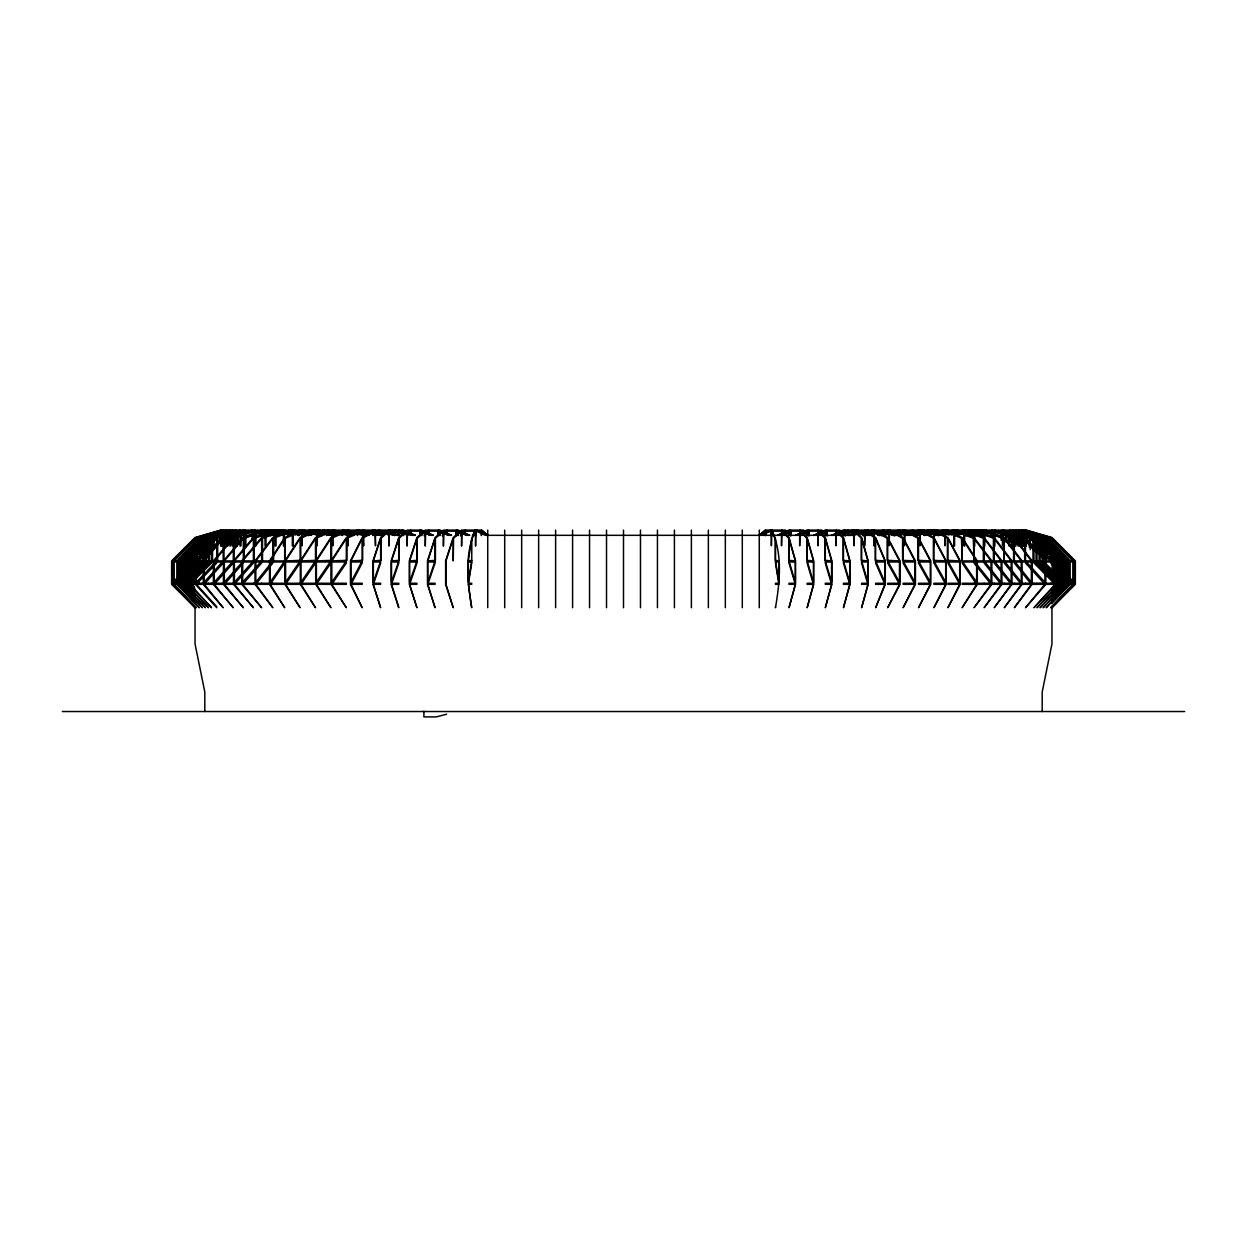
<?xml version="1.0" encoding="UTF-8"?>
<svg xmlns="http://www.w3.org/2000/svg" width="1247" height="1247" viewBox="0 0 1247 1247"><rect width="100%" height="100%" fill="white"/><g stroke="black" fill="none" stroke-linecap="round" stroke-linejoin="round"><path stroke-width="1.5" d="M471.709 538.564L468.326 560.916L471.849 560.339M771.566 530.1C783.022 553.886 779.702 582.396 775.478 607.725L775.478 606.681M475.575 530.1C464.243 553.933 467.531 582.38 471.709 607.725L468.326 584.329L471.709 584.329L471.709 583.269L468.482 583.269L471.709 563.036L471.849 538.283L475.575 531.144L481.467 531.144L481.404 535.602L481.56 531.144L486.501 535.322L481.56 531.144M472.301 536.039L474.655 531.581M473.174 535.431L474.686 532.578M270.194 560.916L284.706 538.564L284.706 563.036L270.88 583.269M331.125 560.916L346.323 537.519L362.955 530.1L384.325 535.322L379.041 535.322L358.138 531.144M976.635 584.329L962.154 607.725L977.321 584.329L977.321 560.916L962.154 537.519L945.553 530.1M330.923 563.036L317.081 583.269L330.923 583.269M239.393 541.899L242.729 537.519L262.197 530.1L271.503 531.331M240.468 541.557L242.729 538.564M255.806 560.916L272.828 538.564L272.828 560.916L273.607 560.339L273.607 538.283L292.328 531.144L292.328 546.077L293.139 545.796L293.139 531.144M991.038 584.329L974.047 607.725L991.848 584.329L991.848 560.916L974.047 537.519L954.578 530.1M1001.123 584.329L984.132 607.725L1001.918 584.329L1001.918 560.916L984.132 537.519L964.648 530.1M1011.192 584.329L994.202 607.725L1012.003 584.329L1012.003 560.916L994.202 537.519L974.718 530.1M1021.262 584.329L1004.271 607.725L1022.072 584.329L1022.072 560.916L1004.271 537.519L984.803 530.1L981.015 530.598M1031.347 584.329L1014.341 607.725L1032.142 584.329L1032.142 560.916L1014.341 537.519L994.872 530.1M272.017 561.976L255.806 582.209L255.806 561.976M256.617 583.269L272.828 563.036M204.181 560.916L223.166 538.564L223.166 563.036L205.069 583.269M214.25 560.916L233.251 538.564M224.32 560.916L243.321 538.564L243.321 563.036L225.224 583.269M234.405 560.916L253.39 538.564L253.39 563.036L235.293 583.269M242.666 560.916L261.652 538.564L261.652 563.036L243.555 583.269M210.057 550.675L221.467 537.519M210.572 551.143L221.467 538.564M1044.892 584.329L1025.533 607.725L1045.812 584.329L1045.812 560.916L1025.533 537.519L1003.352 530.1M222.278 561.976L204.181 582.209L204.181 561.976M232.347 561.976L214.25 582.209L214.25 561.976M215.154 583.269L233.251 563.036L233.423 538.283M242.417 561.976L224.32 582.209L224.32 561.976M252.502 561.976L234.405 582.209L234.405 561.976M260.763 561.976L242.666 582.209L242.666 561.976M196.371 560.916L216.729 538.564L216.729 560.916M200.814 537.519L178.695 560.916L178.695 582.52M179.693 560.916L200.814 538.564L200.814 557.191M199.972 541.65L181.75 560.916L181.75 578.92M182.748 560.916L199.91 542.757M200.424 544.393L184.805 560.916L184.805 569.926M204.321 540.263L206.924 537.519M185.803 560.916L200.331 545.562M204.29 541.369L206.924 538.564L206.924 553.465M199.567 548.524L187.861 560.916L187.861 573.526M203.479 544.393L206.082 541.65M188.858 560.916L200.736 548.353M203.386 545.562L206.02 542.757M200.019 551.283L190.916 560.916L190.916 569.926M203.931 547.152L206.534 544.393M210.431 540.263L213.034 537.519M191.913 560.916L199.832 552.546M203.791 548.353L206.441 545.562M210.4 541.369L213.034 538.564L213.034 549.74M1055.087 584.329L1033.966 607.725L1056.084 584.329L1056.084 560.916L1033.966 537.519M1058.142 584.329L1037.021 607.725L1059.139 584.329L1059.139 560.916L1037.021 537.519L1012.798 530.1M1061.197 584.329L1040.076 607.725L1062.195 584.329L1062.195 560.916L1040.076 537.519M1064.252 584.329L1043.131 607.725L1065.25 584.329L1065.25 560.916L1043.131 537.519L1018.908 530.1M215.762 561.976L196.371 582.209L196.371 561.976M197.338 583.269L216.729 563.036M177.853 560.916L199.302 538.564L199.302 563.036L178.867 583.269L284.706 583.269L284.706 584.329L172.694 584.329L172.694 560.916L195.046 538.564L195.046 560.916M202.357 537.519L179.895 560.916L179.895 584.329L202.357 607.725L180.909 584.329M180.909 560.916L202.357 538.564L202.357 563.036L181.922 583.269M183.964 560.916L205.412 538.564L205.412 563.036L184.977 583.269M208.467 537.519L186.006 560.916L186.006 584.329L208.467 607.725L187.019 584.329M187.019 560.916L208.467 538.564L208.467 563.036L188.032 583.269M211.522 537.519L189.061 560.916L189.061 584.329L211.522 607.725L190.074 584.329M190.074 560.916L211.522 538.564L211.522 563.036L191.087 583.269M1051.564 589.909L1056.926 584.329M1052.655 589.831L1057.939 584.329M1051.938 592.699L1059.981 584.329M1051.751 593.962L1060.994 584.329M1052.312 595.505L1063.036 584.329M1052.156 596.721L1064.05 584.329M1051.346 599.698L1066.091 584.329M1051.252 600.851L1067.105 584.329L1067.105 560.916L1044.643 537.519M1051.72 602.488L1069.147 584.329M1051.657 603.595L1070.16 584.329L1070.16 560.916L1047.698 537.519L1042.43 535.929M387.786 535.041L392.587 530.1M389.126 534.714L392.587 531.144L392.587 534.885M408.33 532.563L410.731 530.1M408.424 533.529L410.731 531.144L410.731 534.885M424.089 535.041L428.874 530.1M424.276 535.898L428.874 531.144L428.874 534.885M442.233 535.041L447.034 530.1M442.42 535.898L447.034 531.144L447.034 534.885M460.392 535.041L465.178 530.1M460.579 535.898L465.178 531.144L465.178 534.885M174.206 560.916L196.293 538.564M1072.825 584.329L1050.738 607.725L1073.87 584.329L1073.838 560.916L1050.738 537.519L1025.393 530.1M183.714 578.172L195.795 566.029M183.371 580.572L195.452 568.429M184.088 580.868L194.828 570.066M185.086 581.913L195.826 571.126M190.822 579.216L193.503 576.519M188.858 582.209L194.22 576.815M189.856 583.269L195.218 577.875M191.913 582.209L194.594 579.512M192.911 583.269L195.592 580.572M198.289 561.976L177.853 582.209L177.853 561.976M201.344 561.976L180.909 582.209L180.909 561.976M204.399 561.976L183.964 582.209L183.964 561.976M207.454 561.976L187.019 582.209L187.019 561.976M210.509 561.976L190.074 582.209L190.074 561.976M195.249 561.976L174.206 582.209L174.175 561.976M194.859 564.377L175.219 583.269L196.293 563.036L196.06 538.283L220.657 531.144M172.694 582.209L193.986 561.976M175.079 582.006L195.046 563.036M407.94 534.947L388.939 531.144L380.959 538.283L380.959 560.339L373.352 560.916L380.631 538.564L380.631 563.036L373.71 583.269L380.631 583.269L380.631 584.329L373.352 584.329L380.631 607.725L373.009 584.329L373.009 560.916L380.631 537.519L388.97 530.1L415.126 535.322L403.81 530.1L220.657 530.1L195.046 537.519L171.634 560.916L171.634 584.329L195.046 607.725L172.694 584.329M770.584 530.1L759.267 535.322L765.377 530.1L785.423 530.1L790.988 535.041M765.377 531.144L760.499 535.322L765.44 531.144L765.533 535.602L765.533 531.144L785.08 531.144L785.08 534.807M759.267 535.322L765.44 530.1M375.893 534.34L378.917 532.22M377.592 534.199L380.491 532.173M223.166 560.916L224.039 560.339L223.883 534.885M233.251 560.916L234.109 560.339L234.202 531.144M243.321 560.916L244.178 560.339L244.178 538.283L265.081 531.144M253.39 560.916L254.248 560.339L254.248 538.283L275.166 531.144L275.166 546.077L276.055 545.796L276.055 531.144M261.652 560.916L262.525 560.339L262.525 538.283L283.428 531.144L283.428 546.077L284.316 545.796L284.316 531.144M199.302 560.916L200.284 560.339L200.284 538.283L226.938 530.1M202.357 560.916L203.339 560.339L203.339 538.283L226.938 531.144M205.412 560.916L206.394 560.339L206.394 538.283L233.049 530.1M208.467 560.916L209.449 560.339L209.449 538.283L236.104 530.1M211.522 560.916L212.504 560.339L212.504 538.283L236.104 531.144L236.104 546.077L237.117 545.796L237.117 532.983M196.293 560.916L197.291 560.339L197.291 538.283L221.607 531.144M374.957 530.1L362.16 537.519L350.454 560.916L350.454 584.329L362.16 607.725L350.984 584.329L362.16 584.329L362.16 583.269L351.514 583.269L362.16 563.036L362.16 538.564L350.984 560.916L362.659 560.339L362.659 538.283L374.957 531.144L375.487 545.796L375.487 531.144M318.156 534.729L321.523 532.874M318.484 535.602L321.726 533.825M348.957 534.729L357.39 530.1M349.285 535.602L357.39 531.144M364.358 534.729L372.791 530.1M364.685 535.602L372.791 531.144M761.558 535.322L770.584 531.144L770.88 535.602L770.88 531.144M779.702 535.322L788.743 531.144L789.039 535.602L789.039 531.144L803.239 531.144L803.239 534.807M797.862 535.322L806.887 531.144L807.183 535.602L807.183 531.144L821.383 531.144L821.383 534.807M816.006 535.322L825.031 531.144L825.327 535.602L825.327 531.144L839.527 531.144M834.149 535.322L843.19 531.144L843.486 535.602L843.486 531.144L1012.533 531.144M301.338 530.1L284.706 537.519L269.508 560.916L269.508 584.329L284.706 607.725L270.194 584.329M316.738 530.1L300.106 537.519L284.908 560.916L284.908 584.329L300.106 607.725L285.594 584.329L300.106 584.329L300.106 583.269L286.28 583.269L300.106 563.036L300.106 538.564L285.594 560.916L300.761 560.339L300.761 538.283L316.738 531.144L316.738 546.077L317.439 531.144L342.956 535.041M332.138 530.1L315.507 537.519L300.309 560.916L300.309 584.329L315.507 607.725L300.995 584.329L315.507 584.329L315.507 583.269L301.68 583.269L315.507 563.036L315.507 538.564L300.995 560.916L316.177 560.339L316.177 538.283L332.138 531.144L332.824 545.796L332.824 531.144M388.939 535.322L388.253 531.144M790.551 530.1L777.427 535.322L788.743 530.1L803.582 530.1L809.132 535.041M781.822 534.62L790.551 531.144L790.894 535.602L790.894 531.144M808.695 530.1L795.57 535.322L806.887 530.1L821.726 530.1L827.291 535.041M799.966 534.62L808.695 531.144L809.038 535.602L809.038 531.144M826.855 530.1L813.714 535.322L825.031 530.1L839.87 530.1L845.435 535.041M818.11 534.62L826.855 531.144L827.197 535.602L827.197 531.144M844.998 530.1L831.874 535.322L835.615 534.573M237.959 535.493L252.128 530.1M236.821 536.989L250.429 531.799M245.191 537.628L260.498 531.799M252.798 537.519L266.967 532.11M253.577 538.283L270.583 531.799M268.183 535.493L271.721 534.137M278.268 535.493L285.345 532.796M292.328 530.1L272.828 537.519L255.012 560.916L255.012 584.329L272.828 607.725L255.806 584.329M244.942 530.1L223.166 537.519L203.277 560.916L203.277 584.329L223.166 607.725L204.181 584.329M224.039 538.283L244.942 531.144L244.942 546.077L245.83 545.796L245.83 531.144M255.012 530.1L233.251 537.519L213.362 560.916L213.362 584.329L233.251 607.725L214.25 584.329M234.109 538.283L255.012 531.144L255.012 546.077L255.916 545.796L255.916 531.144M265.081 530.1L243.321 537.519L223.431 560.916L223.431 584.329L243.321 607.725L224.32 584.329M283.428 530.1L261.652 537.519L241.762 560.916L241.762 584.329L261.652 607.725L242.666 584.329M223.166 536.943L228.295 535.228M236.821 532.375L243.648 530.1M222.34 538.283L227.671 536.491M238.317 532.937L243.648 531.144L243.648 538.61M240.063 530.1L216.729 537.519L195.42 560.916L195.42 584.329L216.729 607.725M317.439 535.322L316.535 535.602L316.535 531.144M848.521 530.1L831.874 535.322L843.19 530.1L1026.343 530.1L1051.954 537.519L1075.366 560.916L1075.366 584.329L1051.954 607.725L1074.306 584.329L962.154 584.329L962.154 583.269L1063.255 583.269L1043.131 563.036L1043.131 538.564L1064.252 560.916M836.893 534.807L848.521 531.144L848.958 535.602L848.958 531.144M206.628 537.722L210.197 536.631M211.46 537.176L207.89 538.283L207.89 554.821M212.738 537.722L219.893 535.54M224.211 534.09L227.936 532.952M219.363 536.631L214.001 538.283L214.001 549.303M224.741 534.994L228.31 533.887M223.883 530.1L199.302 537.519L176.84 560.916L176.84 584.329L199.302 607.725L177.853 584.329M229.994 530.1L205.412 537.519L182.95 560.916L182.95 584.329L205.412 607.725L183.964 584.329M221.576 530.1L196.293 537.519L173.162 560.916L173.162 584.329L196.293 607.725L174.175 584.329M264.925 535.602L265.923 535.322L265.923 532.547M275.088 535.322L274.091 535.602L274.091 532.64M223.883 546.077L224.896 545.796M234.062 545.796L233.049 546.077L233.049 531.144M221.717 545.796L220.657 546.077L220.657 536.756M835.537 534.371L831.874 535.322L853.119 530.1M841.304 533.934L844.874 532.999M838.046 534.854L853.119 531.144L853.681 535.602L853.681 531.144M868.52 530.1L847.274 535.322L873.461 530.1M851.561 535.322L868.52 531.144L869.081 535.602L869.081 531.144M867.959 535.322L862.675 535.322L883.92 530.1L895.689 535.29M866.961 535.322L883.92 531.144L894.691 535.898M902.999 532.734L899.446 531.144L882.377 535.322L878.075 535.322L899.336 530.1L906.101 533.061M913.318 530.1L892.073 535.322L896.577 535.322M896.375 535.322L913.318 531.144L913.88 535.602L913.88 531.144M839.356 533.825L858.061 530.1L863.579 535.041M839.06 534.947L858.061 531.144L863.36 535.898M854.46 534.947L873.461 531.144L874.147 535.602M862.675 535.322L888.862 530.1M871.762 534.558L888.862 531.144L889.547 535.602M878.075 535.322L893.039 532.329M896.78 531.581L904.262 530.1M885.276 534.947L904.262 531.144M899.087 534.199L919.616 530.1M900.661 534.947L919.616 531.144L920.302 535.602L920.302 531.144M899.227 534.34L924.198 530.1M905.322 534.355L922.266 531.471M934.221 530.1L905.478 534.994L909.266 534.449M909.749 535.322L934.221 531.144L935.016 535.602L935.016 531.144M944.291 530.1L915.547 534.994L936.481 531.83M954.376 530.1L923.7 535.322L946.551 531.83M940.035 535.322L933.785 535.322L964.445 530.1M941.859 534.994L964.445 531.144L965.24 535.602L965.24 531.144M901.004 534.449L910.528 532.999M925.757 530.676L929.561 530.1M904.044 535.041L909.515 534.215M913.163 533.654L916.81 533.092M913.069 533.872L926.412 531.83M930.215 531.253L937.822 530.1M914.129 534.76L926.895 532.812M930.543 532.266L934.19 531.705M940.285 531.253L947.907 530.1M924.198 534.76L944.26 531.705M950.354 531.253L957.977 530.1M934.268 534.76L954.329 531.705M939.303 534.573L933.785 535.322L954.719 532.126M964.243 530.676L968.046 530.1M933.785 535.322L958.569 531.923M942.966 533.95L968.701 530.1M944.556 534.76L966.846 531.425M946.629 533.498L942.966 534.012L946.676 533.576M950.308 532.968L953.971 532.453L950.37 533.077M966.83 530.614L970.509 530.1M964.274 531.144L971.912 530.1M944.462 534.277L953.986 532.968M957.805 532.453L961.624 531.923M969.246 530.879L974.967 530.1M951.321 533.747L957.041 532.968M970.4 531.144L978.022 530.1M947.19 534.542L966.207 531.939M954.376 533.747L960.096 532.968M963.915 532.453L967.734 531.923M971.538 531.393L981.077 530.1M948.344 534.807L974.967 531.144L974.967 535.322L975.965 535.602L975.965 531.144M951.399 534.807L974.219 531.674M954.454 534.807L975.372 531.939M968.794 530.598L972.489 530.1M936.84 535.322L940.519 534.823M944.213 534.324L947.891 533.825M971.849 530.598L975.544 530.1M974.905 530.598L978.599 530.1M977.96 530.598L981.654 530.1M960.408 534.012L968.14 532.968M961.546 534.277L978.911 531.939M957.384 533.825L968.779 532.329M978.272 531.097L985.863 530.1M957.79 534.823L985.863 531.144L985.863 535.322L986.907 535.602L986.907 531.144M978.646 531.097L986.33 530.1M961.718 534.34L986.33 531.144L986.33 535.322M476.416 530.1L487.733 535.322L481.56 530.1L461.577 530.1L453.238 537.519L445.615 560.916L445.615 584.329L453.238 607.725L445.958 584.329L445.958 560.916L453.238 538.564L453.238 560.916L453.565 538.283L461.577 531.144L461.577 546.077L461.92 531.144L474.343 531.144L474.25 535.602L474.593 530.1M234.062 531.144L401.659 531.144L401.659 535.602L402.002 531.144L412.476 535.322M311.672 535.322L280.778 531.425M321.742 535.322L289.023 531.144M331.827 535.322L299.093 531.144L299.093 535.322L298.204 535.602L298.204 531.144M348.24 531.144L348.24 545.796L347.554 531.144L331.577 538.283L331.577 560.339L316.395 560.916L330.923 538.564L330.923 584.329L316.395 584.329L330.923 607.725L315.709 584.329L315.709 560.916L330.923 537.519L347.554 530.1L368.925 535.322L363.625 535.322L342.738 531.144L342.052 535.602L342.052 531.144M378.48 530.1L399.726 535.322L394.442 535.322L373.539 531.144L372.853 535.602L372.853 531.144M411.604 535.322L415.126 535.322L402.002 530.1M430.994 535.322L421.969 531.144L421.673 535.602L421.673 531.144L407.473 531.144L407.13 546.077L407.13 531.144L399.118 538.283L399.118 560.339L391.511 560.916L398.791 538.564L398.791 563.036L391.854 583.269L398.791 583.269L398.791 584.329L391.511 584.329L398.791 607.725L391.168 584.329L391.168 560.916L398.791 537.519L407.13 530.1L421.969 530.1L433.286 535.322L430.636 535.322L420.145 531.144L419.803 535.602L419.803 531.144M449.138 535.322L440.113 531.144L439.817 535.602L439.817 531.144L425.617 531.144L425.274 546.077L425.274 531.144L417.262 538.283L417.262 560.339L409.655 560.916L416.934 538.564L416.934 563.036L409.998 583.269L416.934 583.269L416.934 584.329L409.655 584.329L416.934 607.725L409.312 584.329L409.312 560.916L416.934 537.519L425.274 530.1L440.113 530.1L451.43 535.322L448.78 535.322L438.305 531.144L437.962 535.602L437.962 531.144M465.786 534.62L458.257 531.144L457.961 535.602L457.961 531.144L443.761 531.144L443.418 546.077L443.418 531.144L435.421 538.283L435.421 560.339L427.815 560.916L435.078 538.564L435.078 563.036L428.157 583.269L435.078 583.269L435.078 584.329L427.815 584.329L435.078 607.725L427.472 584.329L427.472 560.916L435.078 537.519L443.418 530.1L458.257 530.1L469.573 535.322L466.924 535.322L456.449 531.144L456.106 535.602L456.106 531.144M852.558 535.322L485.442 535.322L476.416 531.144L476.12 535.602L476.12 531.144M905.104 535.322L910.481 535.322M915.173 535.322L944.291 531.144L945.101 535.602L945.101 531.144M925.258 535.322L954.376 531.144L955.171 535.602L955.171 531.144M172.694 560.916L284.706 560.916L285.36 538.283L301.338 531.144L302.023 545.796L302.023 531.144M778.892 560.916L775.322 560.339L775.322 538.283L771.566 531.144L771.394 545.796L771.425 531.144L772.906 533.997M172.694 561.976L284.02 561.976L270.194 582.209L270.194 561.976M1063.566 583.269L1071.781 583.269L1050.738 563.036L1050.738 538.564L1072.825 560.916M778.892 584.329L775.478 584.329L775.478 583.269L778.736 583.269L775.478 563.036L775.478 538.564M62.35 711.523L1184.65 711.523M446.629 714.219L436.263 716.9L423.886 716.9L423.886 711.226M260.67 530.1L268.354 531.097M262.571 531.393L285.282 534.34M261.137 530.1L266.842 530.848M263.023 531.393L285.469 534.34M274.511 530.1L278.206 530.598M287.418 531.83L292.951 532.578L289.351 531.923M296.63 533.077L302.164 533.825M271.456 530.1L278.829 531.097M286.202 532.079L302.787 534.324M268.401 530.1L275.774 531.097M290.52 533.077L299.732 534.324M265.346 530.1L270.88 530.848M299.607 534.542L274.511 531.144L274.511 535.322L273.498 535.602L273.498 531.144M273.389 531.409L298.485 534.807M284.41 533.077L288.104 533.576M274.2 531.939L295.43 534.807M273.077 532.188L265.346 531.144L265.346 535.322L264.333 535.602L264.333 531.144M278.86 532.968L292.375 534.807M289.32 534.807L262.291 531.144L262.291 535.322L261.278 535.602L261.278 531.144M278.907 530.614L275.088 530.1L253.39 537.519L233.501 560.916L233.501 584.329L253.39 607.725L234.405 584.329M297.971 533.233L301.79 533.747M272.033 530.1L275.852 530.614M289.195 532.453L293.014 532.968M298.734 533.747L302.538 534.277M268.978 530.1L272.797 530.614M265.923 530.1L269.742 530.614M262.868 530.1L266.687 530.614M279.234 532.968L286.841 534.012M268.573 531.939L285.688 534.277M276.491 530.1L283.848 531.144M296.692 532.968L302.21 533.747L298.516 533.124M281.993 531.939L298.469 534.277M278.299 530.1L281.978 530.645M289.32 531.752L292.998 532.298M317.439 530.1L351.701 535.322M309.178 530.1L337.734 534.449M336.519 535.322L309.178 531.144L309.178 535.322L308.274 535.602L308.274 531.144M299.093 530.1L321.944 533.576M289.023 530.1L321.399 535.025L317.549 534.34M278.954 530.1L311.314 535.025M322.802 530.1L328.569 531.082M332.403 531.721L353.525 535.322L348.225 535.322L327.322 531.144L326.636 535.602L326.636 531.144M341.662 534.355L322.802 531.144L322.007 535.602L322.007 531.144L322.053 534.121M312.779 530.1L316.613 530.754M328.117 532.703L331.951 533.357M327.836 533.716L331.608 534.355M302.709 530.1L306.544 530.754M310.378 531.393L314.197 532.048M318.032 532.703L321.866 533.357M310.238 532.438L313.995 533.077M317.767 533.716L321.523 534.355M292.624 530.1L296.459 530.754M300.293 531.393L304.128 532.048M307.962 532.703L311.797 533.357M300.153 532.438L303.925 533.077M282.555 530.1L286.389 530.754M297.893 532.703L301.727 533.357M373.539 530.1L399.726 535.322M358.138 530.1L384.325 535.322M342.738 530.1L368.925 535.322M327.322 530.1L353.525 535.322L336.721 531.955M400.957 531.83L404.511 532.703M408.05 533.576L415.126 535.322L407.722 532.999M397.653 532.079L405.181 533.934M382.252 532.079L391.667 534.386M366.836 532.079L380.039 535.322M351.436 532.079L364.623 535.322M333.682 530.1L353.15 534.885M335.552 531.612L350.625 535.322M394.972 530.1L415.126 535.322M411.058 535.322L394.972 531.144L394.442 535.602L394.442 531.144M1025.424 546.077L1024.379 545.796L1024.379 534.807M975.544 535.322L976.557 535.602L976.557 531.144M1026.343 531.144L1050.94 538.283L1050.94 560.339M1025.424 531.144L1049.74 538.283L1049.74 560.339L1050.738 560.916M1023.117 530.1L1037.161 534.34M1030.381 533.342L1034.012 534.433M1043.084 537.176L1046.716 538.283L1046.716 558.5M1038.221 536.631L1041.853 537.722M1036.974 537.176L1040.606 538.283L1040.606 554.821M1028.479 535.54L1033.919 537.176M1016.336 532.796L1010.896 531.144L1010.896 542.351M1021.792 534.433L1032.687 537.722M1021.963 530.1L1046.186 537.519L1068.305 560.916L1068.305 584.329L1046.186 607.725L1067.307 584.329L1067.307 560.916L1046.186 538.564L1046.186 560.916L1045.22 560.339L1045.22 538.283L1021.963 531.144M1015.853 530.1L1042.165 538.283L1042.165 560.339L1043.131 560.916M1009.743 530.1L1036.054 538.283L1036.054 560.339L1037.021 560.916M1009.743 531.144L1032.999 538.283L1032.999 560.339L1033.966 560.916L1033.966 538.564L1055.087 560.916M398.479 530.1L404.028 531.83M400.131 531.674L405.119 533.233M1012.33 531.814L1015.915 532.952L1015.993 543.957M1019.5 534.09L1030.271 537.519L1036.538 544.393M1019.002 534.994L1029.352 538.283L1029.352 547.464M1002.058 530.1L1009.322 532.563M1020.202 536.272L1023.834 537.519M1009.026 533.529L1002.058 531.144L1002.058 540.481M1012.517 534.714L1015.993 535.898M1019.485 537.083L1022.961 538.283M991.989 530.1L1010.132 536.272M1009.415 537.083L991.989 531.144L991.989 536.756M981.919 530.1L1001.871 536.896M981.919 531.144L1002.822 538.283M977.274 531.955L993.61 537.519M975.325 532.344L982.293 534.714M973.923 545.796L974.718 546.077L974.718 531.144L993.423 538.283L993.423 560.339L994.202 560.916L994.202 538.564L1011.192 560.916M961.764 532.796L968.857 535.493M961.484 533.747L966.581 535.68M984.709 533.934L984.709 531.144L1003.508 538.283L1004.271 560.916L1004.271 538.564L1021.262 560.916M456.449 530.1L469.573 535.322M438.305 530.1L451.43 535.322M420.145 530.1L433.286 535.322M930.262 530.1L938.57 533.81M932.039 531.939L939.131 535.103M411.339 534.62L403.81 531.144L403.514 535.602L403.514 532.64M852.558 535.602L852.028 532.547M934.408 530.1L947.907 537.519L960.237 560.916L960.237 584.329L947.907 607.725L959.691 584.329L947.907 584.329L947.907 583.269L959.13 583.269L947.907 563.036L947.907 538.564L959.691 560.916L947.377 560.339L947.377 538.283L934.408 531.144L933.863 545.796L933.863 531.144M920.411 530.1L933.909 537.519L946.239 560.916L946.239 584.329L933.909 607.725L945.694 584.329L933.909 584.329L933.909 583.269L945.132 583.269L933.909 563.036L933.909 538.564L945.694 560.916L933.38 560.339L933.38 538.283L920.411 531.144L919.865 545.796L919.865 531.144M905.01 530.1L918.509 537.519L930.839 560.916L930.839 584.329L918.509 607.725L930.293 584.329L918.509 584.329L918.509 583.269L929.732 583.269L918.509 563.036L918.509 538.564L930.293 560.916L917.979 560.339L917.979 538.283L905.01 531.144L904.449 545.796L904.449 531.144M889.61 530.1L903.109 537.519L915.438 560.916L915.438 584.329L903.109 607.725L914.877 584.329L903.109 584.329L903.109 583.269L914.332 583.269L903.109 563.036L903.109 538.564L914.877 560.916L902.579 560.339L902.579 538.283L889.61 531.144L889.049 545.796L889.049 531.144M874.209 530.1L887.708 537.519L900.038 560.916L900.038 584.329L887.708 607.725L899.477 584.329L887.708 584.329L887.708 583.269L898.931 583.269L887.708 563.036L887.708 538.564L899.477 560.916L887.163 560.339L887.163 538.283L874.209 531.144M872.043 530.1L881.645 535.664M879.727 535.602L872.043 531.144L872.043 534.885M865.059 530.1L875.643 537.519L885.308 560.916L885.308 584.329L875.643 607.725L884.871 584.329L875.643 584.329L875.643 583.269L884.435 583.269L875.643 563.036L875.643 538.564L884.871 560.916L875.223 560.339L875.223 538.283L865.059 531.144L864.623 545.796L864.623 531.144M481.623 530.1L487.733 535.322M839.87 531.144L845.217 535.898M827.073 535.898L821.726 531.144L821.726 534.885M808.913 535.898L803.582 531.144L803.582 534.885M790.769 535.898L785.423 531.144L785.423 534.885M1053.014 561.976L1074.306 582.209L1074.306 561.976L962.84 561.976L976.635 582.209L976.635 561.976M1051.954 563.036L1071.921 582.006M1051.782 561.976L1072.825 582.209L1072.825 561.976M1052.109 564.377L1071.75 583.269M1051.439 564.673L1069.147 582.209L1069.147 561.976M1051.782 567.073L1068.133 583.269M1052.468 568.726L1066.091 582.209L1066.091 561.976M1051.455 569.785L1065.078 583.269M1053.169 575.475L1059.981 582.209M1052.156 576.519L1058.968 583.269M1052.842 578.172L1055.57 580.868M1051.829 579.216L1054.557 581.913M1044.129 561.976L1064.252 582.209L1064.05 560.916L1046.872 543.022M1041.074 561.976L1061.197 582.209L1061.197 561.976M1040.076 563.036L1060.199 583.269M1038.018 561.976L1058.142 582.209L1058.142 561.976M1057.144 583.269L1037.021 563.036L1037.021 538.564L1058.142 560.916M1034.963 561.976L1055.087 582.209L1055.087 561.976M1033.966 563.036L1054.089 583.269M854.413 530.1L861.615 537.519L868.177 560.916L868.177 584.329L861.615 607.725L867.881 584.329L861.615 584.329L861.615 583.269L867.585 583.269L861.615 563.036L861.615 538.564L867.881 560.916L861.318 560.339L861.318 538.283L854.413 531.144L854.117 545.796L854.117 531.144M836.269 530.1L843.455 537.519L850.033 560.916L850.033 584.329L843.455 607.725L849.737 584.329L843.455 584.329L843.455 583.269L849.441 583.269L843.455 563.036L843.455 538.564L849.737 560.916L843.175 560.339L843.175 538.283L836.269 531.144L835.973 545.796L835.973 531.144M818.126 530.1L825.311 537.519L831.874 560.916L831.874 584.329L825.311 607.725L831.578 584.329L825.311 584.329L825.311 583.269L831.281 583.269L825.311 563.036L825.311 538.564L831.578 560.916L825.031 560.339L825.031 538.283L818.126 531.144L817.829 545.796L817.829 531.144M799.966 530.1L807.152 537.519L813.73 560.916L813.73 584.329L807.152 607.725L813.434 584.329L807.152 584.329L807.152 583.269L813.138 583.269L807.152 563.036L807.152 538.564L813.434 560.916L806.871 560.339L806.871 538.283L799.966 531.144L799.67 545.796L799.67 531.144M781.822 530.1L789.008 537.519L795.57 560.916L795.57 584.329L789.008 607.725L795.274 584.329L789.008 584.329L789.008 583.269L794.978 583.269L789.008 563.036L789.008 538.564L795.274 560.916L788.728 560.339L788.728 538.283L781.822 531.144L781.526 545.796L781.526 531.144M1069.147 560.916L1047.698 538.564L1047.698 559.061M1066.091 560.916L1044.643 538.564L1044.643 557.191M1046.95 544.16L1063.036 560.916M1038.533 537.519L1042.492 541.65M1046.451 545.781L1060.994 560.916L1060.994 577.127M1042.554 542.757L1038.533 538.564L1038.533 553.465M1046.576 546.95L1059.981 560.916M1040.762 543.022L1043.396 545.781M1047.371 549.911L1057.939 560.916L1057.939 575.319M1040.84 544.16L1043.521 546.95M1046.202 549.74L1056.926 560.916M1061.197 560.916L1040.076 538.564L1040.076 560.916L1039.11 560.339L1039.11 538.283L1015.853 531.144L1015.853 546.077L1014.855 545.796L1014.855 531.144M191.913 584.329L194.548 587.119M190.916 584.329L194.813 588.459M188.858 584.329L195.452 591.312M187.861 584.329L194.361 591.203M185.803 584.329L195.046 594.102M184.805 584.329L195.218 595.333M182.748 584.329L194.626 596.892M181.75 584.329L194.766 598.092M179.693 584.329L195.53 601.085M178.695 584.329L195.608 602.223M1040.294 548.524L1042.804 551.283M1046.576 555.414L1050.333 559.544M1036.631 545.562L1030.271 538.564L1030.271 549.74M1040.45 549.74L1042.991 552.546M1046.81 556.723L1050.629 560.916M1026.452 561.976L1044.892 582.209L1044.892 561.976M1025.533 563.036L1043.973 583.269M196.371 584.329L216.729 606.681M1025.533 538.564L1044.892 560.916M1025.065 538.985L1036.257 552.14M1026.203 541.369L1034.511 551.143L1034.496 538.283M1013.749 537.519L1016.243 540.434M1016.134 541.369L1013.749 538.564L1013.749 542.289M1003.679 537.519L1007.405 541.899M1015.152 561.976L1031.347 582.209L1031.347 561.976M1014.341 563.036L1030.536 583.269M1005.082 561.976L1021.262 582.209L1021.262 561.976M1004.271 563.036L1020.467 583.269M994.997 561.976L1011.192 582.209L1011.192 561.976M994.202 563.036L1010.397 583.269M984.927 561.976L1001.123 582.209L1001.123 561.976M984.132 563.036L1000.312 583.269M974.858 561.976L991.038 582.209L991.038 561.976M974.047 563.036L990.243 583.269M1031.347 560.916L1014.341 538.564L1014.341 560.916L1013.577 560.339L1013.577 538.283L994.872 531.144L994.872 546.077L994.062 545.796L994.062 531.144M1001.123 560.916L984.132 538.564L984.132 560.916L983.353 560.339L983.353 538.283L964.648 531.144L964.648 546.077L963.853 545.796L963.853 531.144M974.047 538.564L991.038 560.916M975.949 583.269L962.154 563.036L962.154 538.564L976.635 560.916M331.125 584.329L346.323 607.725L331.811 584.329L346.323 584.329L346.323 583.269L332.497 583.269L346.323 563.036L346.323 538.564L331.811 560.916L346.978 560.339L346.978 538.283L362.955 531.144L363.641 545.796L363.641 531.144M771.425 530.1L774.527 536.039M1063.036 561.976L1063.036 571.173M1059.981 561.976L1059.981 578.53M1056.926 561.976L1056.926 574.851M1051.954 560.916L1051.954 538.564L1074.306 560.916L962.154 560.916L961.499 538.283L945.553 531.144L944.867 545.796L944.977 531.144M1051.954 583.269L1051.954 584.329M1051.954 608.567L1051.954 643.982L1042.196 691.991L1042.196 711.523M1050.738 583.269L1050.738 584.329M1049.709 538.283L1049.709 560.339M1043.661 538.283L1043.661 556.661M1043.131 583.269L1043.131 584.329M1041.588 538.564L1041.588 555.336M1040.076 583.269L1040.076 584.329M1037.551 538.283L1037.551 552.982M1037.021 583.269L1037.021 584.329M1035.478 538.564L1035.478 551.61M1033.966 583.269L1033.966 584.329M1026.343 534.885L1026.343 546.077L1025.283 545.796L1025.283 534.807M1025.424 534.885L1025.533 560.916L1024.66 560.339L1024.66 538.283L1003.352 531.144L1003.352 546.077L1002.448 545.796L1002.448 531.144M1025.533 583.269L1025.533 584.329M1023.834 538.564L1023.834 546.015M1023.117 534.885L1023.117 546.077M1022.104 534.807L1021.963 546.077L1020.966 545.796L1020.966 534.807M1020.062 533.015L1020.062 546.077M1019.048 532.983L1018.908 546.077L1017.911 545.796L1017.911 532.983M1017.006 533.015L1017.006 544.206M1014.341 583.269L1014.341 584.329M1013.951 531.144L1013.951 542.351M1012.938 531.144L1012.938 543.957M1012.798 531.144L1012.798 546.077L1011.8 545.796L1011.8 531.144M1009.883 531.144L1009.743 546.077L1008.745 545.796L1008.745 531.144M1006.937 531.144L1006.937 542.351M1005.986 531.144L1005.986 542.133M1004.271 583.269L1004.271 584.329M1001.17 531.144L1001.17 540.31M994.202 583.269L994.202 584.329M991.084 531.144L991.084 536.646M987.375 531.144L987.375 535.602M985.722 531.144L985.722 534.121M985.13 531.144L985.13 535.602L984.132 535.322L984.132 530.1M984.803 531.144L984.803 546.077L983.992 545.796L983.992 531.144M984.132 583.269L984.132 584.329M982.667 531.144L982.667 534.121M982.075 531.144L982.075 535.602L981.077 535.322L981.077 531.144M981.654 532.547L981.654 535.322M979.612 531.144L979.612 535.602L978.599 535.322L978.599 532.547M979.02 531.144L979.02 535.602L978.022 535.322L978.022 532.547M973.923 531.144L974.047 560.916L973.284 538.283L954.578 531.144L954.578 546.077L953.768 545.796L953.768 531.144M974.047 583.269L974.047 584.329M973.502 531.144L973.502 534.121M972.909 531.144L972.909 535.602L971.912 535.322L971.912 531.144M971.46 532.64L971.46 535.602L970.509 535.322L970.509 532.547M969.62 531.144L969.62 535.602L968.701 535.322L968.701 531.144M968.95 532.64L968.95 535.602L968.046 535.322L968.046 532.547M938.726 532.64L938.726 535.602L937.822 535.322L937.822 532.547M929.561 532.547L929.561 535.322M924.947 531.144L924.947 535.602L924.152 531.144M899.882 531.144L899.882 535.602L899.446 531.144M898.76 531.144L898.76 534.807M884.482 531.144L884.482 535.602L883.92 531.144L884.045 534.885M883.359 531.144L883.359 534.807M874.147 531.144L874.209 546.077L873.648 531.144M871.513 531.144L871.513 534.807M858.747 531.144L858.747 535.602L858.061 531.144M852.558 531.144L852.558 534.121M845.341 532.64L845.341 535.602L844.998 532.547M772.75 531.144L772.75 535.602L772.407 530.1M759.267 530.1L759.267 607.725M742.292 530.1L742.292 607.725M725.333 530.1L725.333 607.725M708.358 530.1L708.358 607.725M691.384 530.1L691.384 607.725M674.409 530.1L674.409 607.725M657.45 530.1L657.45 607.725M640.475 530.1L640.475 607.725M623.5 530.1L623.5 607.725M606.525 530.1L606.525 607.725M589.55 530.1L589.55 607.725M572.591 530.1L572.591 607.725M555.616 530.1L555.616 607.725M538.642 530.1L538.642 607.725M521.667 530.1L521.667 607.725M504.708 530.1L504.708 607.725M487.733 530.1L487.733 607.725M475.731 531.144L475.575 546.077L475.575 531.144M465.474 531.144L465.474 534.807M447.33 531.144L447.33 534.807M429.171 531.144L429.171 534.807M411.027 531.144L411.027 534.807M398.479 532.547L398.042 535.602L398.042 531.144M393.319 531.144L393.319 534.121M392.883 531.144L392.883 534.807M389.313 531.144L388.97 546.077L388.939 531.144M382.377 531.144L382.377 534.807M381.941 531.144L381.941 534.885M377.919 531.144L377.919 534.121M362.518 531.144L362.518 534.121M357.951 531.144L357.453 535.602L357.453 531.144M347.118 531.144L347.118 534.121M302.133 531.144L302.133 534.807M289.023 532.547L289.023 535.322L288.119 535.602L288.119 531.144M278.954 532.547L278.954 535.322L278.05 535.602L278.05 531.144M278.299 532.547L278.299 535.322L277.38 535.602L277.38 532.64M276.491 531.144L276.491 535.322L275.54 535.602L275.54 531.144M273.077 531.144L273.077 534.807M272.828 583.269L272.828 584.329M272.282 531.144L272.282 534.885M271.456 532.547L271.456 535.322L270.443 535.602L270.443 531.144M271.035 531.144L271.035 535.602M268.978 532.547L268.978 535.322L267.98 535.602L267.98 532.64M268.401 531.144L268.401 535.322L267.388 535.602L267.388 531.144M265.985 531.144L265.985 545.796L265.081 546.077L264.925 531.144M262.868 531.144L262.868 535.322L261.87 535.602L261.87 531.144M261.652 583.269L261.652 584.329M261.137 532.547L261.153 535.322L260.109 535.602L260.093 531.144M260.67 532.547L260.67 535.322L259.625 535.602L259.625 531.144M253.39 583.269L253.39 584.329M252.938 531.144L252.938 538.47M252.128 531.144L252.128 538.61M244.552 531.144L244.552 538.47M241.014 531.144L241.014 545.796L240.063 546.077L240.063 531.144L217.648 538.283L217.648 560.339M238.255 531.144L238.255 542.133M235.2 531.144L235.2 543.957M233.251 583.269L233.251 584.329M232.659 538.564L232.659 542.289M232.145 532.983L232.145 543.957M231.147 533.015L231.147 544.206M231.007 531.144L231.007 545.796L229.994 546.077L229.994 531.144M229.089 534.807L229.089 543.957M228.092 534.885L228.092 542.351M227.952 534.807L227.952 545.796L226.938 546.077L226.938 533.015M226.034 532.983L226.034 545.796M224.896 534.807L225.037 546.077M223.166 583.269L223.166 584.329M222.621 534.807L222.652 545.796L221.607 546.077L221.607 534.885M211.522 583.269L211.522 584.329M210.946 538.283L210.946 552.982M209.979 538.564L209.979 553.465M208.467 583.269L208.467 584.329M205.412 583.269L205.412 584.329M204.835 538.283L204.835 556.661M204.804 711.523L204.804 691.991L195.046 643.982L195.046 608.567M203.869 538.564L203.869 557.191M202.357 583.269L202.357 584.329M201.78 538.283L201.78 558.5M199.302 583.269L199.302 584.329M196.293 583.269L196.293 584.329M195.046 583.269L195.046 584.329M191.913 561.976L191.913 569.333M188.858 561.976L188.858 573.012M185.803 561.976L185.803 574.851M182.748 561.976L182.748 578.53M471.537 561.976L468.326 582.209L468.326 561.976L471.537 561.976M380.288 561.976L373.352 582.209L373.352 561.976L380.288 561.976M398.448 561.976L391.511 582.209L391.511 561.976L398.448 561.976M416.592 561.976L409.655 582.209L409.655 561.976L416.592 561.976M434.735 561.976L427.815 582.209L427.815 561.976L434.735 561.976M361.63 561.976L350.984 582.209L350.984 561.976L361.63 561.976M299.42 561.976L285.594 582.209L285.594 561.976L299.42 561.976M314.821 561.976L300.995 582.209L300.995 561.976L314.821 561.976M330.237 561.976L316.395 582.209L316.395 561.976L330.237 561.976M345.637 561.976L331.811 582.209L331.811 561.976L345.637 561.976M778.892 561.976L775.634 561.976L778.892 582.209L778.892 561.976M795.274 561.976L789.304 561.976L795.274 582.209L795.274 561.976M813.434 561.976L807.448 561.976L813.434 582.209L813.434 561.976M831.578 561.976L825.608 561.976L831.578 582.209L831.578 561.976M849.737 561.976L843.751 561.976L849.737 582.209L849.737 561.976M867.881 561.976L861.911 561.976L867.881 582.209L867.881 561.976M884.871 561.976L876.08 561.976L884.871 582.209L884.871 561.976M899.477 561.976L888.254 561.976L899.477 582.209L899.477 561.976M914.877 561.976L903.67 561.976L914.877 582.209L914.877 561.976M930.293 561.976L919.07 561.976L930.293 582.209L930.293 561.976M945.694 561.976L934.471 561.976L945.694 582.209L945.694 561.976M959.691 561.976L948.468 561.976L959.691 582.209L959.691 561.976M331.468 535.025L325.748 534.152L331.453 534.994"/></g></svg>
